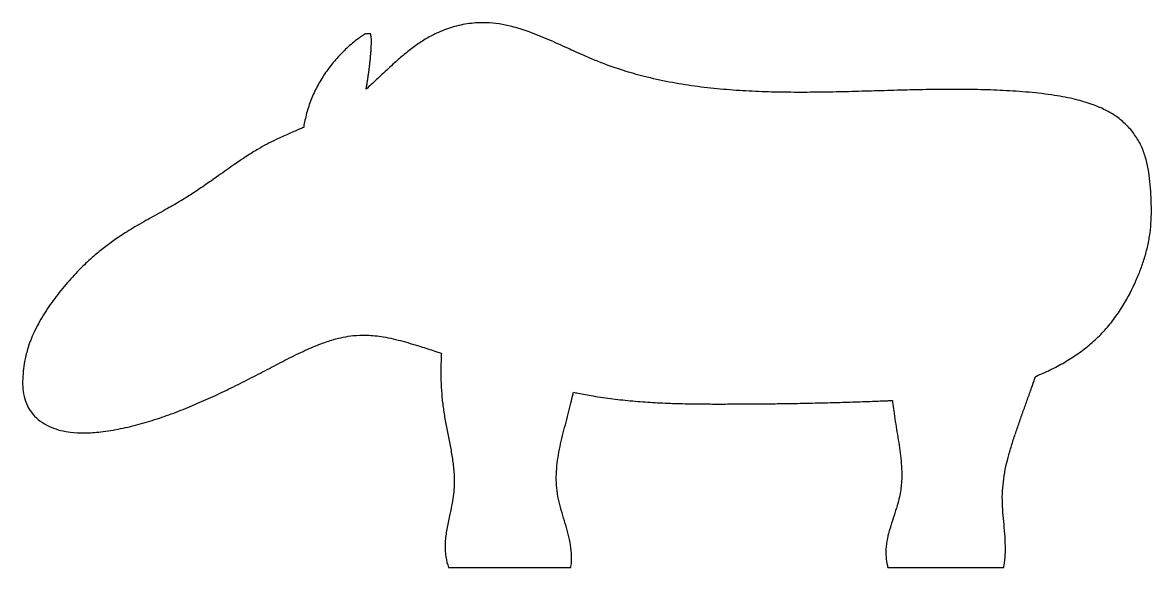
# Model space of a CAD drawing. Header units: millimetres. Extents: x -294 to -3, y 0 to 141.
import ezdxf

# ---------------------------------------------------------------- set-up
doc = ezdxf.new("R2010")
doc.units = ezdxf.units.MM
doc.layers.add('outline', color=7, linetype='Continuous')

msp = doc.modelspace()

# ---------------------------------------------------------------- linework, layer by layer
at = {"layer": 'outline'}
for p, q in [((-204.52, 137.72), (-205.76, 137.72)), ((-184.33, 0), (-152.75, 0)), ((-70.82, 0), (-40.9, 0))]:
    msp.add_line(p, q, dxfattribs=at)
for points, knots in [([(-8.36, 70.63), (-8.27, 70.8), (-7.76, 71.79), (-6.8, 73.79), (-5.61, 76.67), (-4.52, 79.82), (-3.66, 83.03), (-3.07, 86.31), (-2.78, 89.62), (-2.74, 92.95), (-2.85, 96.27), (-3.09, 99.59), (-3.54, 102.89), (-4.3, 106.13), (-5.51, 109.24), (-7.25, 112.09), (-9.47, 114.58), (-12.08, 116.66), (-14.98, 118.3), (-18.4, 119.7), (-22.67, 120.94), (-28.12, 121.97), (-34.37, 122.68), (-41.01, 123.13), (-47.65, 123.36), (-54.31, 123.42), (-60.96, 123.34), (-67.61, 123.18), (-74.26, 122.98), (-80.91, 122.79), (-87.56, 122.65), (-94.21, 122.6), (-100.87, 122.68), (-107.52, 122.94), (-114.15, 123.42), (-120.76, 124.16), (-127.33, 125.23), (-133.47, 126.59), (-138.8, 128.1), (-143, 129.52), (-146.45, 130.87), (-149.84, 132.32), (-153.88, 134.16), (-158.59, 136.31), (-163.39, 138.25), (-167.62, 139.58), (-171.24, 140.33), (-174.93, 140.68), (-179, 140.49), (-183.35, 139.56), (-187.15, 138.1), (-190.41, 136.36), (-193.18, 134.51), (-195.79, 132.44), (-198.56, 130), (-201.38, 127.36), (-203.8, 125.08), (-205.18, 123.84), (-205.6, 123.46)], [-0.000001, -0.000001, -0.000001, -0.000001, 0.002407, 0.013157, 0.026315, 0.039473, 0.052631, 0.065789, 0.078947, 0.092104, 0.105262, 0.11842, 0.131578, 0.144736, 0.157894, 0.171052, 0.18421, 0.197368, 0.210525, 0.223683, 0.241227, 0.263157, 0.289473, 0.315789, 0.342104, 0.36842, 0.394736, 0.421052, 0.447368, 0.473683, 0.499999, 0.526315, 0.552631, 0.578947, 0.605262, 0.631578, 0.657894, 0.68421, 0.70614, 0.723683, 0.736841, 0.749999, 0.767543, 0.789473, 0.811403, 0.828947, 0.842104, 0.855262, 0.872806, 0.89035, 0.907894, 0.921052, 0.93421, 0.947368, 0.960525, 0.978069, 0.993205, 1, 1, 1, 1]), ([(-205.76, 137.72), (-205.9, 137.65), (-206.44, 137.34), (-207.47, 136.64), (-208.82, 135.6), (-210.24, 134.38), (-211.59, 133.1), (-212.89, 131.76), (-214.12, 130.35), (-215.27, 128.89), (-216.35, 127.36), (-217.35, 125.79), (-218.27, 124.16), (-219.09, 122.49), (-219.83, 120.77), (-220.46, 119.02), (-221, 117.23), (-221.43, 115.45), (-221.66, 114.23), (-221.76, 113.62), (-221.76, 113.58)], [0.0000003, 0.0000003, 0.0000003, 0.0000003, 0.0163678, 0.0625003, 0.1250003, 0.1875003, 0.2500003, 0.3125003, 0.3750003, 0.4375003, 0.5000003, 0.5625003, 0.6250003, 0.6875003, 0.7500003, 0.8125003, 0.8750003, 0.9375003, 0.9959143, 1, 1, 1, 1]), ([(-205.6, 123.46), (-205.56, 123.76), (-205.46, 124.35), (-205.32, 125.24), (-205.18, 126.12), (-205.05, 127.01), (-204.93, 127.9), (-204.81, 128.79), (-204.7, 129.69), (-204.6, 130.58), (-204.51, 131.47), (-204.43, 132.37), (-204.36, 133.26), (-204.3, 134.16), (-204.27, 135.06), (-204.26, 135.91), (-204.28, 136.66), (-204.34, 137.24), (-204.44, 137.58), (-204.51, 137.71), (-204.52, 137.72)], [0, 0, 0, 0, 0.062519, 0.125019, 0.187519, 0.250019, 0.312519, 0.375019, 0.437519, 0.500019, 0.562519, 0.625019, 0.687519, 0.750019, 0.812519, 0.875019, 0.927102, 0.968769, 0.99733, 1.000019, 1.000019, 1.000019, 1.000019]), ([(-221.76, 113.58), (-222.14, 113.41), (-223.47, 112.85), (-225.86, 111.83), (-228.65, 110.58), (-231.23, 109.28), (-233.74, 107.86), (-236.68, 106.03), (-240.27, 103.59), (-244.03, 100.91), (-247.58, 98.42), (-250.69, 96.33), (-253.89, 94.35), (-257.66, 92.21), (-261.96, 89.85), (-266.22, 87.4), (-269.87, 85.07), (-272.92, 82.87), (-275.84, 80.51), (-279.04, 77.59), (-282.42, 74.03), (-285.73, 70.01), (-288.72, 65.75), (-291.15, 61.48), (-292.81, 57.47), (-293.7, 54.12), (-294.16, 51.26), (-294.38, 48.67), (-294.35, 46.07), (-293.91, 43.49), (-292.91, 41.07), (-291.33, 38.98), (-289.31, 37.32), (-287, 36.11), (-284.52, 35.31), (-281.67, 34.81), (-278.2, 34.66), (-273.87, 34.96), (-269.02, 35.75), (-263.97, 36.97), (-259, 38.5), (-254.11, 40.28), (-249.3, 42.25), (-244.56, 44.37), (-239.87, 46.63), (-235.23, 48.97), (-230.62, 51.37), (-226.02, 53.79), (-221.61, 55.96), (-217.62, 57.65), (-214.33, 58.76), (-211.53, 59.47), (-208.67, 59.91), (-205.2, 60.02), (-200.89, 59.55), (-196.1, 58.42), (-191.52, 57.02), (-188.22, 55.96), (-186.58, 55.42), (-186.19, 55.29)], [0, 0, 0, 0, 0.005516, 0.01938, 0.034883, 0.046511, 0.058139, 0.073643, 0.093023, 0.116279, 0.135659, 0.151163, 0.166666, 0.186046, 0.209302, 0.232558, 0.251938, 0.267442, 0.282946, 0.302325, 0.325581, 0.348837, 0.372093, 0.395349, 0.414728, 0.430232, 0.44186, 0.453488, 0.465116, 0.476744, 0.488372, 0.5, 0.511628, 0.523256, 0.534883, 0.546511, 0.562015, 0.581395, 0.604651, 0.627907, 0.651163, 0.674418, 0.697674, 0.72093, 0.744186, 0.767442, 0.790697, 0.813953, 0.837209, 0.856589, 0.872093, 0.883721, 0.895349, 0.910852, 0.930232, 0.953488, 0.976744, 0.994484, 1, 1, 1, 1]), ([(-32.65, 49.33), (-32.59, 49.36), (-31.95, 49.61), (-30.69, 50.15), (-28.87, 50.99), (-27.02, 51.92), (-25.22, 52.92), (-23.45, 54), (-21.74, 55.15), (-20.07, 56.37), (-18.47, 57.68), (-16.93, 59.06), (-15.46, 60.51), (-14.08, 62.04), (-12.77, 63.65), (-11.55, 65.31), (-10.41, 67.04), (-9.38, 68.75), (-8.71, 69.96), (-8.39, 70.57), (-8.36, 70.63)], [0, 0, 0, 0, 0.005708, 0.062501, 0.125001, 0.187501, 0.250001, 0.312501, 0.375001, 0.437501, 0.500001, 0.562501, 0.625001, 0.687501, 0.750001, 0.812501, 0.875001, 0.937501, 0.994291, 1.000001, 1.000001, 1.000001, 1.000001]), ([(-186.19, 55.29), (-186.2, 55.07), (-186.26, 53.91), (-186.33, 51.58), (-186.32, 48.31), (-186.13, 44.82), (-185.77, 41.35), (-185.2, 37.9), (-184.52, 34.47), (-183.83, 31.05), (-183.24, 27.61), (-182.88, 24.33), (-182.81, 21.41), (-183, 18.9), (-183.41, 16.41), (-184.02, 13.56), (-184.74, 10.34), (-185.26, 6.89), (-185.25, 3.6), (-184.78, 1.31), (-184.4, 0.21), (-184.33, 0)], [0, 0, 0, 0, 0.011885, 0.0625, 0.125, 0.1875, 0.25, 0.3125, 0.375, 0.4375, 0.5, 0.5625, 0.614584, 0.65625, 0.697917, 0.75, 0.8125, 0.875, 0.9375, 0.988116, 1, 1, 1, 1]), ([(-40.9, 0), (-40.87, 0.18), (-40.69, 1.22), (-40.47, 3.33), (-40.46, 6.31), (-40.68, 9.48), (-40.98, 12.63), (-41.24, 15.79), (-41.31, 18.96), (-41.05, 22.12), (-40.53, 25.25), (-39.8, 28.34), (-38.92, 31.38), (-37.95, 34.4), (-36.91, 37.39), (-35.85, 40.38), (-34.77, 43.36), (-33.77, 46.17), (-33.06, 48.16), (-32.71, 49.16), (-32.65, 49.33)], [0.0000011, 0.0000011, 0.0000011, 0.0000011, 0.0109739, 0.0625011, 0.1250011, 0.1875011, 0.2500011, 0.3125011, 0.3750011, 0.4375011, 0.5000011, 0.5625011, 0.6250011, 0.6875011, 0.7500011, 0.8125011, 0.8750011, 0.9375011, 0.9890284, 1, 1, 1, 1]), ([(-152.75, 0), (-152.72, 0.18), (-152.58, 1.14), (-152.48, 3.06), (-152.76, 5.76), (-153.38, 8.58), (-154.18, 11.35), (-155.02, 14.11), (-155.79, 16.9), (-156.35, 19.73), (-156.55, 22.62), (-156.43, 25.5), (-156.07, 28.37), (-155.54, 31.21), (-154.88, 34.02), (-154.16, 36.81), (-153.43, 39.61), (-152.76, 42.26), (-152.32, 44.13), (-152.1, 45.07), (-152.07, 45.22)], [-0.000002, -0.000002, -0.000002, -0.000002, 0.012171, 0.062498, 0.124998, 0.187498, 0.249998, 0.312498, 0.374998, 0.437498, 0.499998, 0.562498, 0.624998, 0.687498, 0.749998, 0.812498, 0.874998, 0.937498, 0.989989, 1, 1, 1, 1]), ([(-152.07, 45.22), (-151.67, 45.13), (-149.99, 44.79), (-146.6, 44.16), (-141.89, 43.48), (-136.76, 42.94), (-131.6, 42.57), (-126.44, 42.33), (-121.28, 42.21), (-116.12, 42.17), (-110.95, 42.18), (-105.79, 42.21), (-100.62, 42.25), (-95.46, 42.32), (-90.29, 42.42), (-85.13, 42.54), (-79.97, 42.69), (-75.21, 42.86), (-71.77, 43), (-70.05, 43.07), (-69.65, 43.09)], [-0.000003, -0.000003, -0.000003, -0.000003, 0.014779, 0.062497, 0.124997, 0.187497, 0.249997, 0.312497, 0.374997, 0.437497, 0.499997, 0.562497, 0.624997, 0.687497, 0.749997, 0.812497, 0.874997, 0.937497, 0.985214, 1, 1, 1, 1]), ([(-69.65, 43.09), (-69.63, 42.95), (-69.53, 42.05), (-69.3, 40.24), (-68.93, 37.66), (-68.49, 34.96), (-68.04, 32.25), (-67.64, 29.54), (-67.34, 26.82), (-67.22, 24.23), (-67.29, 21.95), (-67.5, 19.98), (-67.87, 18.04), (-68.46, 15.83), (-69.25, 13.37), (-70.11, 10.77), (-70.85, 8.13), (-71.34, 5.43), (-71.41, 2.85), (-71.11, 1.04), (-70.87, 0.16), (-70.82, 0)], [0, 0, 0, 0, 0.0093817, 0.0624552, 0.1249552, 0.1874552, 0.2499552, 0.3124552, 0.3749552, 0.4374552, 0.4895385, 0.5312052, 0.5728718, 0.6249552, 0.6874552, 0.7499552, 0.8124552, 0.8749552, 0.9374552, 0.9882472, 0.9999552, 0.9999552, 0.9999552, 0.9999552])]:
    msp.add_open_spline(points, degree=3, knots=knots, dxfattribs=at)

doc.saveas('drawing.dxf')
